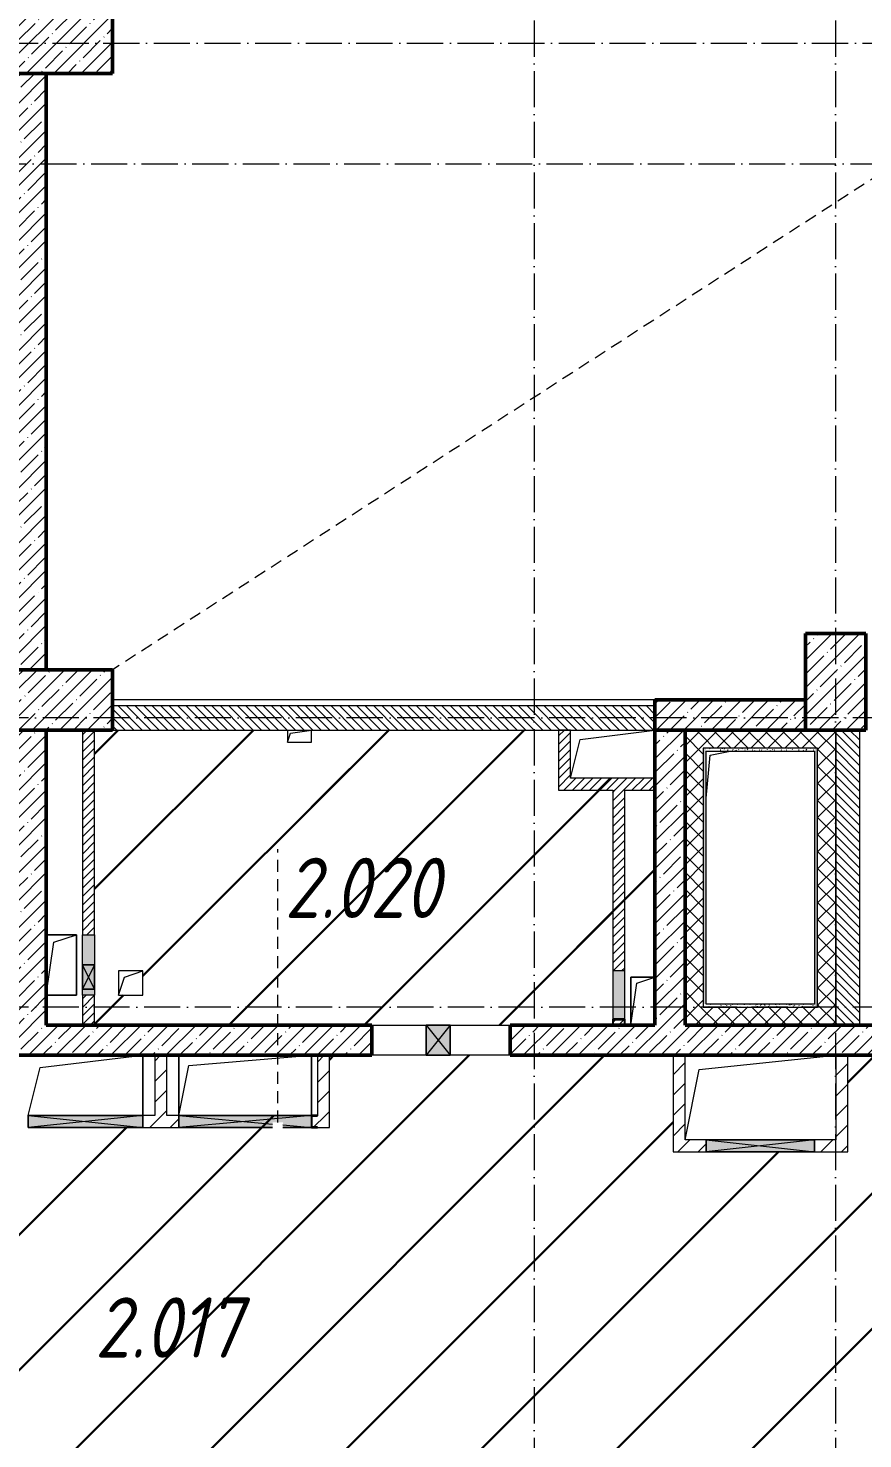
# Model space of a CAD drawing. Header units: millimetres. Extents: x -17017 to 628417, y -109036 to 199237.
# Drawn here: x 93560 to 100485, y 127712 to 139420 of the extents above; entities that cross this region are included whole.
import ezdxf

# ---------------------------------------------------------------- set-up
doc = ezdxf.new("R2010")
doc.units = ezdxf.units.MM
doc.linetypes.add('200_ШТРИХ_ш1п0_6_', pattern=[160, 100, -60])
doc.linetypes.add('50_200_ШТРИХ_1Т_ш5_п1_п1_', pattern=[700, 500, -100, 0, -100])
for name, color, linetype, lineweight in [('3.1) ЖБ окна 1.2 м', 102, 'Continuous', 30), ('A-DETL-____-OTLN-3', 7, '200_ШТРИХ_ш1п0_6_', 9), ('A-DETL-GENF-OTLN', 7, 'Continuous', 9), ('A-FLOR-____-OTLN', 7, 'Continuous', 9), ('A-GENM-____-MCUT', 7, 'Continuous', 25), ('A-GENM-____-OTLN', 7, 'Continuous', 9), ('A-GENM-____-OTLN-1', 7, 'Continuous', 25), ('A-GLAZ-____-OTLN', 7, 'Continuous', 9), ('A-WALL-____-MCUT', 7, 'Continuous', 13), ('A-WALL-____-MCUT-1', 7, 'Continuous', 9), ('A-WALL-____-MCUT-2', 7, 'Continuous', 50), ('A-WALL-____-OTLN', 7, 'Continuous', 9), ('A-WALL-____-PATT-1', 7, 'Continuous', 9), ('A-WALL-FNSH-MCUT-1', 7, 'Continuous', 9), ('S-COLS-____-MCUT', 7, 'Continuous', 50), ('S-COLS-____-OTLN', 7, 'Continuous', 9), ('S-GRID-____-OTLN-1', 7, '50_200_ШТРИХ_1Т_ш5_п1_п1_', 9), ('Марки помещений', 7, 'Continuous', 9), ('стяжа', 7, 'Continuous', 30)]:
    doc.layers.add(name, color=color, linetype=linetype, lineweight=lineweight)
for name, color, linetype, lineweight, true_color in [('A-DETL-GENF-OTLN-3', 9, 'Continuous', 9, 0x808080), ('A-DETL-GENF-OTLN-4', 9, '200_ШТРИХ_ш1п0_6_', 9, 0x808080), ('A-GLAZ-____-OTLN-1', 7, 'Continuous', 9, 0xc0c0c0), ('A-WALL-____-PATT-2', 7, 'Continuous', 9, 0x787878)]:
    doc.layers.add(name, color=color, linetype=linetype, lineweight=lineweight, true_color=true_color)
doc.styles.add('ISOCPEUR_I_2', font='isocpeui.ttf', dxfattribs={"width": 0.85, "height": 2.3})
pattern_1 = [(45, (43259.71, 63713.66), (-35.35534, 35.35534), [])]
pattern_2 = [(45, (43259.71, 63713.66), (-114.04925, 114.04925), []), (45, (43373.76, 63713.66), (-114.04925, 114.04925), [201.612, -40.322, 3.353, -36.97])]
pattern_3 = [(135, (43259.71, 63713.66), (-35.35534, -35.35534), [])]
pattern_4 = [(0, (43259.711, 63713.659), (81.28, 20.32), [3.353, -57.607, 3.353, -57.607, -325.12]), (0, (43259.711, 63713.659), (81.28, 20.32), [-121.92, 3.353, -118.567, 3.353, -57.607, -142.24]), (0, (43259.711, 63713.659), (81.28, 20.32), [-304.8, 3.353, -37.287, 3.353, -98.247]), (120, (43290.191, 63723.819), (-58.237636, 60.230545), [3.353, -57.607, 3.353, -57.607, -325.12]), (120, (43290.191, 63723.819), (-58.237636, 60.230545), [-121.92, 3.353, -118.567, 3.353, -57.607, -142.24]), (120, (43290.191, 63723.819), (-58.237636, 60.230545), [-304.8, 3.353, -37.287, 3.353, -98.247]), (240, (43300.351, 63764.459), (-23.042364, -80.550545), [3.353, -57.607, 3.353, -57.607, -325.12]), (240, (43300.351, 63764.459), (-23.042364, -80.550545), [-121.92, 3.353, -118.567, 3.353, -57.607, -142.24]), (240, (43300.351, 63764.459), (-23.042364, -80.550545), [-304.8, 3.353, -37.287, 3.353, -98.247])]
pattern_5 = [(45, (43259.71, 63713.66), (-70.71068, 70.71068), []), (135, (43259.71, 63713.66), (-70.71068, -70.71068), [])]
pattern_6 = [(45, (43259.71, 63713.66), (-84.85281, 84.85281), [])]

# ---------------------------------------------------------------- blocks, each defined once
blk = doc.blocks.new('BSC_Колонна _Прямоугольная - 500х800-V75-АР1_План отверстий 2 этажа в осях 1-64_Ю-ЯЯ')
at = {"layer": 'S-COLS-____-OTLN'}
h = blk.add_hatch(dxfattribs=at)
h.set_pattern_fill('FP_87', color=256, style=0, pattern_type=2)
h.set_pattern_definition([(315, (-75581.04, 50600), (114.04925, 114.04925), []), (315, (-75581.04, 50485.95), (114.04925, 114.04925), [201.613, -40.323, 3.353, -36.97])])
h.paths.add_polyline_path([(-250, -400), (250, -400), (250, 400), (-250, 400)], flags=0)
at = {"layer": 'S-COLS-____-MCUT'}
for p, q in [((250, 400), (-250, 400)), ((-250, 400), (-250, -400)), ((250, -400), (250, 400)), ((-250, -400), (250, -400))]:
    blk.add_line(p, q, dxfattribs=at)
blk = doc.blocks.new('BSC_Колонна _Прямоугольная - 500х800-V76-АР1_План отверстий 2 этажа в осях 1-64_Ю-ЯЯ')
at = {"layer": 'S-COLS-____-OTLN'}
h = blk.add_hatch(dxfattribs=at)
h.set_pattern_fill('FP_88', color=256, style=0, pattern_type=2)
h.set_pattern_definition([(315, (-70131.04, 50600), (114.04925, 114.04925), []), (315, (-70131.04, 50485.95), (114.04925, 114.04925), [201.613, -40.323, 3.353, -36.97])])
h.paths.add_polyline_path([(-250, -400), (250, -400), (250, 400), (-250, 400)], flags=0)
at = {"layer": 'S-COLS-____-MCUT'}
for p, q in [((250, 400), (-250, 400)), ((-250, 400), (-250, -400)), ((250, -400), (250, 400)), ((-250, -400), (250, -400))]:
    blk.add_line(p, q, dxfattribs=at)
blk = doc.blocks.new('BSC_Колонна _Прямоугольная - 500х800-V86-АР1_План отверстий 2 этажа в осях 1-64_Ю-ЯЯ')
at = {"layer": 'S-COLS-____-OTLN'}
h = blk.add_hatch(dxfattribs=at)
h.set_pattern_fill('FP_99', color=256, style=0, pattern_type=2)
h.set_pattern_definition([(225, (57000, 70281.04), (114.04925, -114.04925), []), (225, (56885.95, 70281.04), (114.04925, -114.04925), [201.613, -40.323, 3.353, -36.97])])
h.paths.add_polyline_path([(-250, 400), (-250, -400), (250, -400), (250, 400)], flags=0)
at = {"layer": 'S-COLS-____-MCUT'}
for p, q in [((250, 400), (-250, 400)), ((-250, 400), (-250, -400)), ((250, -400), (250, 400)), ((-250, -400), (250, -400))]:
    blk.add_line(p, q, dxfattribs=at)
blk = doc.blocks.new('AR_Отверстие Ниша - Лючок-32402213-АР1_План отверстий 2 этажа в осях 1-64_Ю-ЯЯ')
at = {"layer": 'A-GLAZ-____-OTLN'}
h = blk.add_hatch(color=256, dxfattribs=at)
h.paths.add_polyline_path([(250, 50), (200, 50), (200, -50), (250, -50)], flags=0)
h.paths.add_polyline_path([(0, 50), (-250, 50), (-250, -50), (0, -50)], flags=0)
for p, q in [((-250, 50), (0, 50)), ((-250, -50), (-250, 50)), ((200, 50), (250, 50)), ((250, 50), (250, -50)), ((0, -50), (-250, -50)), ((250, -50), (200, -50))]:
    blk.add_line(p, q, dxfattribs=at)
blk = doc.blocks.new('AR_Отверстие Ниша - Лючок-32404098-АР1_План отверстий 2 этажа в осях 1-64_Ю-ЯЯ')
at = {"layer": 'A-GLAZ-____-OTLN'}
blk.add_hatch(color=256, dxfattribs=at).paths.add_polyline_path([(200, -50), (200, 50), (-200, 50), (-200, -50)], flags=0)
for p, q in [((200, 50), (-200, 50)), ((-200, 50), (-200, -50)), ((-200, -50), (200, -50))]:
    blk.add_line(p, q, dxfattribs=at)
blk = doc.blocks.new('154_Фахверк_СКБ_Швеллер - Тип_100_3960_зеркало-29769493-АР1_План отверстий 2 этажа в осях 1-64_Ю-ЯЯ')
at = {"layer": 'A-GENM-____-MCUT'}
for p, q in [((175, 50), (125, 50)), ((125, 50), (125, -50)), ((128, 47), (175, 47)), ((128, -47), (128, 47)), ((175, 47), (175, 50)), ((125, -50), (175, -50)), ((175, -47), (128, -47)), ((175, -50), (175, -47))]:
    blk.add_line(p, q, dxfattribs=at)
blk = doc.blocks.new('AR_Отверстие прямоугольное _в стене_ - AR_Отверстие прямоугольное _в стене__ВК-32402182-АР1_План отверстий 2 этажа в осях 1-64_Ю-ЯЯ')
at = {"layer": 'A-GLAZ-____-OTLN'}
blk.add_hatch(color=256, dxfattribs=at).paths.add_polyline_path([(100, 50), (-100, 50), (-100, -50), (100, -50)], flags=0)
at = {"layer": 'A-DETL-GENF-OTLN'}
for p, q in [((-100, -50), (-100, 50)), ((-100, 50), (100, 50)), ((100, 50), (-100, -50)), ((-100, 50), (100, -50)), ((100, 50), (-100, 50)), ((-100, 50), (-100, -50)), ((100, 50), (100, -50)), ((100, -50), (100, 50)), ((100, -50), (-100, -50)), ((-100, -50), (100, -50))]:
    blk.add_line(p, q, dxfattribs=at)
blk = doc.blocks.new('AR_Отверстие прямоугольное _в плите_ - AR_Отверстие прямоугольное _в плите_-V157-АР1_План отверстий 2 этажа в осях 1-64_Ю-ЯЯ')
at = {"layer": 'A-GENM-____-OTLN'}
for p, q in [((125, 250), (-125, 250)), ((-63, 188), (125, 250)), ((125, -250), (125, 250)), ((-125, -250), (-63, 188)), ((-125, -250), (125, -250))]:
    blk.add_line(p, q, dxfattribs=at)
blk = doc.blocks.new('AR_Отверстие прямоугольное _в плите_ - AR_Отверстие прямоугольное _в плите_-30459207-АР1_План отверстий 2 этажа в осях 1-64_Ю-ЯЯ')
at = {"layer": 'A-GENM-____-OTLN'}
for p, q in [((100, 100), (-100, 100)), ((-100, 100), (-100, -100)), ((-100, -100), (-50, 50)), ((-50, 50), (100, 100)), ((100, -100), (100, 100)), ((-100, -100), (100, -100))]:
    blk.add_line(p, q, dxfattribs=at)
blk = doc.blocks.new('AR_Отверстие прямоугольное _в плите_ - AR_Отверстие прямоугольное _в плите_-V161-АР1_План отверстий 2 этажа в осях 1-64_Ю-ЯЯ')
at = {"layer": 'A-GENM-____-OTLN'}
for p, q in [((100, 200), (-100, 200)), ((-100, 200), (-100, -200)), ((-100, -200), (-50, 150)), ((-50, 150), (100, 200))]:
    blk.add_line(p, q, dxfattribs=at)
blk = doc.blocks.new('AR_Отверстие прямоугольное _в плите_ - AR_Отверстие прямоугольное _в плите_-V176-АР1_План отверстий 2 этажа в осях 1-64_Ю-ЯЯ')
at = {"layer": 'A-GENM-____-OTLN'}
for p, q in [((-100, 50), (-100, -50)), ((-100, -50), (-75, 25)), ((-75, 25), (100, 50)), ((100, -50), (100, 50)), ((-100, -50), (100, -50))]:
    blk.add_line(p, q, dxfattribs=at)
blk = doc.blocks.new('AR_Отверстие прямоугольное _в плите_ - AR_Отверстие прямоугольное _в плите_-30552508-АР1_План отверстий 2 этажа в осях 1-64_Ю-ЯЯ')
at = {"layer": 'A-GENM-____-OTLN'}
for p, q in [((-550, 250), (-550, -250)), ((-467, 167), (550, 250)), ((550, -250), (550, 250)), ((-550, -250), (-467, 167))]:
    blk.add_line(p, q, dxfattribs=at)
blk = doc.blocks.new('AR_Отверстие прямоугольное _в плите_ - AR_Отверстие прямоугольное _в плите_-30552516-АР1_План отверстий 2 этажа в осях 1-64_Ю-ЯЯ')
at = {"layer": 'A-GENM-____-OTLN'}
for p, q in [((-450, 658), (-417, 1017)), ((-417, 1017), (-250, 1050))]:
    blk.add_line(p, q, dxfattribs=at)
blk = doc.blocks.new('AR_Отверстие прямоугольное _в плите_ - AR_Отверстие прямоугольное _в плите_-30552779-АР1_План отверстий 2 этажа в осях 1-64_Ю-ЯЯ')
at = {"layer": 'A-GENM-____-OTLN'}
for p, q in [((-508, 233), (625, 350)), ((-625, -350), (-508, 233))]:
    blk.add_line(p, q, dxfattribs=at)
blk = doc.blocks.new('AR_Отверстие прямоугольное _в плите_ - AR_Отверстие прямоугольное _в плите_-30552525-АР1_План отверстий 2 этажа в осях 1-64_Ю-ЯЯ')
at = {"layer": 'A-GENM-____-OTLN'}
for p, q in [((-350, -200), (-270, 120)), ((-270, 120), (350, 200))]:
    blk.add_line(p, q, dxfattribs=at)
blk = doc.blocks.new('AR_Отверстие прямоугольное _в стене__БезПР - AR_Отверстие прямоугольное _в стене__БезПР-30578456-АР1_План отверстий 2 этажа в осях 1-64_Ю-ЯЯ')
at = {"layer": 'A-GLAZ-____-OTLN-1'}
blk.add_hatch(color=256, dxfattribs=at).paths.add_polyline_path([(100, -125), (100, 125), (-100, 125), (-100, -125)], flags=0)
at = {"layer": 'A-DETL-GENF-OTLN'}
for p, q in [((-100, -125), (-100, 125)), ((-100, 125), (100, 125)), ((100, 125), (-100, -125)), ((-100, 125), (100, -125)), ((100, 125), (-100, 125)), ((-100, 125), (-100, -125)), ((100, 125), (100, -125)), ((100, -125), (100, 125)), ((100, -125), (-100, -125)), ((-100, -125), (100, -125))]:
    blk.add_line(p, q, dxfattribs=at)
at = {"layer": 'A-GLAZ-____-OTLN'}
blk.add_line((100, 125), (-100, 125), dxfattribs=at)
blk = doc.blocks.new('AR_Отверстие прямоугольное _в плите_ - AR_Отверстие прямоугольное _в плите_-30552717-АР1_План отверстий 2 этажа в осях 1-64_Ю-ЯЯ')
at = {"layer": 'A-GENM-____-OTLN'}
for p, q in [((-375, 150), (475, 250)), ((475, -250), (475, 250)), ((-475, -250), (-375, 150))]:
    blk.add_line(p, q, dxfattribs=at)
blk = doc.blocks.new('AR_Отверстие прямоугольное _в стене__БезПР - AR_Отверстие прямоугольное _в стене__БезПР-36428360-АР1_План отверстий 2 этажа в осях 1-64_Ю-ЯЯ')
at = {"layer": 'A-GLAZ-____-OTLN'}
blk.add_hatch(color=256, dxfattribs=at).paths.add_polyline_path([(450, -50), (450, 50), (-450, 50), (-450, -50), (170, -50)], flags=0)
at = {"layer": 'A-DETL-GENF-OTLN'}
for p, q in [((-450, -50), (-450, 50)), ((-450, 50), (450, 50)), ((450, 50), (-450, -50)), ((-450, 50), (450, -50)), ((450, 50), (-450, 50)), ((-450, 50), (-450, -50)), ((450, 50), (450, -50)), ((450, -50), (450, 50)), ((450, -50), (-450, -50)), ((-450, -50), (450, -50))]:
    blk.add_line(p, q, dxfattribs=at)
at = {"layer": 'A-GLAZ-____-OTLN'}
blk.add_line((450, 50), (-450, 50), dxfattribs=at)
blk = doc.blocks.new('AR_Отверстие прямоугольное _в стене__БезПР - AR_Отверстие прямоугольное _в стене__БезПР-36428547-АР1_План отверстий 2 этажа в осях 1-64_Ю-ЯЯ')
at = {"layer": 'A-GLAZ-____-OTLN'}
blk.add_hatch(color=256, dxfattribs=at).paths.add_polyline_path([(475, -50), (475, 50), (-475, 50), (-475, -50)], flags=0)
at = {"layer": 'A-DETL-GENF-OTLN'}
for p, q in [((-475, -50), (-475, 50)), ((-475, 50), (475, 50)), ((475, 50), (-475, -50)), ((-475, 50), (475, -50)), ((475, 50), (-475, 50)), ((-475, 50), (-475, -50)), ((475, 50), (475, -50)), ((475, -50), (475, 50)), ((475, -50), (-475, -50)), ((-475, -50), (475, -50))]:
    blk.add_line(p, q, dxfattribs=at)
at = {"layer": 'A-GLAZ-____-OTLN'}
blk.add_line((475, 50), (-475, 50), dxfattribs=at)
blk = doc.blocks.new('154_Фахверк_СКБ_Швеллер - Тип_100_3960_зеркало-V205-АР1_План отверстий 2 этажа в осях 1-64_Ю-ЯЯ')
at = {"layer": 'A-GENM-____-MCUT'}
for p, q in [((175, 50), (125, 50)), ((128, 47), (175, 47)), ((128, -47), (128, 47)), ((175, 47), (175, 50)), ((125, -50), (175, -50)), ((175, -47), (128, -47)), ((175, -50), (175, -47))]:
    blk.add_line(p, q, dxfattribs=at)
blk = doc.blocks.new('AR_Отверстие прямоугольное _в стене_ - AR_Отверстие прямоугольное _в стене__ОВ-36926784-АР1_План отверстий 2 этажа в осях 1-64_Ю-ЯЯ')
at = {"layer": 'A-GLAZ-____-OTLN'}
blk.add_hatch(color=256, dxfattribs=at).paths.add_polyline_path([(227, -50), (227, -7), (313, -7), (313, -50), (550, -50), (550, 50), (-550, 50), (-550, -50)], flags=0)
at = {"layer": 'A-DETL-GENF-OTLN'}
for p, q in [((-550, -50), (-550, 50)), ((-550, 50), (550, 50)), ((550, 50), (-550, -50)), ((-550, 50), (227, -21)), ((550, 50), (-550, 50)), ((-550, 50), (-550, -50)), ((550, 50), (550, -50)), ((550, -50), (550, 50)), ((227, -50), (-550, -50)), ((-550, -50), (227, -50)), ((313, -28), (550, -50)), ((550, -50), (313, -50)), ((313, -50), (550, -50))]:
    blk.add_line(p, q, dxfattribs=at)
blk = doc.blocks.new('DET_L_Имитация разреза_ISO2-5 - Вправо-29863948-АР1_План отверстий 2 этажа в осях 1-64_Ю-ЯЯ')
at = {"layer": 'A-DETL-GENF-OTLN-4'}
blk.add_line((143, 0), (2410, 0), dxfattribs=at)
blk = doc.blocks.new('2этаж')
at = {"layer": 'S-GRID-____-OTLN-1', "color": 251, "ltscale": 0.6, "true_color": 0x636466}
for p, q in [((38908.3, 549908.8), (38908.3, 511907.5)), ((41408.3, 549908.8), (41408.3, 511907.5)), ((33650.4, 534597), (88482.7, 534597)), ((18845.8, 533597), (88482.7, 533597)), ((88482.7, 528997), (33650.4, 528997)), ((88482.7, 526597), (-20260.4, 526597))]:
    blk.add_line(p, q, dxfattribs=at)

msp = doc.modelspace()

# ---------------------------------------------------------------- hatches: boundary and pattern name
at = {"layer": 'A-WALL-____-PATT-1'}
h = msp.add_hatch(dxfattribs=at)
h.set_pattern_fill('FP_13', color=256, style=0, pattern_type=2)
h.set_pattern_definition(pattern_2)
h.paths.add_polyline_path([(93710, 134095), (93710, 139045), (93460, 139045), (93460, 134095)], flags=0)
h = msp.add_hatch(dxfattribs=at)
h.set_pattern_fill('FP_13', color=256, style=0, pattern_type=2)
h.set_pattern_definition(pattern_2)
h.paths.add_polyline_path([(98760, 133595), (100010, 133595), (100010, 133845), (98760, 133845)], flags=0)
h = msp.add_hatch(dxfattribs=at)
h.set_pattern_fill('FP_6', color=256, style=0, pattern_type=2)
h.set_pattern_definition(pattern_3)
h.paths.add_polyline_path([(98760, 133595), (98760, 133795), (94260, 133795), (94260, 133595), (98037, 133595)], flags=0)
h = msp.add_hatch(dxfattribs=at)
h.set_pattern_fill('FP_13', color=256, style=0, pattern_type=2)
h.set_pattern_definition(pattern_2)
h.paths.add_polyline_path([(93710, 130895), (93710, 133595), (93460, 133595), (93460, 130895), (93618, 130895)], flags=0)
h = msp.add_hatch(dxfattribs=at)
h.set_pattern_fill('FP_5', color=256, style=0, pattern_type=2)
h.set_pattern_definition(pattern_1)
h.paths.add_polyline_path([(94110, 131145), (94110, 131395), (94010, 131395), (94010, 131145)], flags=0)
h.paths.add_polyline_path([(94010, 131895), (94110, 131895), (94110, 133595), (94010, 133595), (94010, 132239)], flags=0)
h = msp.add_hatch(dxfattribs=at)
h.set_pattern_fill('FP_5', color=256, style=0, pattern_type=2)
h.set_pattern_definition(pattern_1)
h.paths.add_polyline_path([(97960, 133095), (98060, 133095), (98060, 133595), (97960, 133595)], flags=0)
h = msp.add_hatch(dxfattribs=at)
h.set_pattern_fill('FP_13', color=256, style=0, pattern_type=2)
h.set_pattern_definition(pattern_2)
h.paths.add_polyline_path([(99010, 131145), (99010, 133595), (98760, 133595), (98760, 131145)], flags=0)
h = msp.add_hatch(dxfattribs=at)
h.set_pattern_fill('FP_1', color=256, style=0, pattern_type=2)
h.set_pattern_definition(pattern_5)
h.paths.add_polyline_path([(99010, 131295), (99160, 131295), (99160, 133595), (99010, 133595), (99010, 131320)], flags=0)
h = msp.add_hatch(dxfattribs=at)
h.set_pattern_fill('FP_1', color=256, style=0, pattern_type=2)
h.set_pattern_definition(pattern_5)
h.paths.add_polyline_path([(99805, 133445), (100110, 133445), (100110, 133595), (99160, 133595), (99160, 133445), (99185, 133445)], flags=0)
h = msp.add_hatch(dxfattribs=at)
h.set_pattern_fill('FP_1', color=256, style=0, pattern_type=2)
h.set_pattern_definition(pattern_5)
h.paths.add_polyline_path([(100110, 131145), (100260, 131145), (100260, 133595), (100110, 133595), (100110, 131295)], flags=0)
h = msp.add_hatch(dxfattribs=at)
h.set_pattern_fill('FP_6', color=256, style=0, pattern_type=2)
h.set_pattern_definition(pattern_3)
h.paths.add_polyline_path([(100460, 131145), (100460, 133595), (100260, 133595), (100260, 131145)], flags=0)
h = msp.add_hatch(dxfattribs=at)
h.set_pattern_fill('FP_5', color=256, style=0, pattern_type=2)
h.set_pattern_definition(pattern_1)
h.paths.add_polyline_path([(98510, 133095), (98760, 133095), (98760, 133195), (98060, 133195), (98060, 133095), (98410, 133095)], flags=0)
h = msp.add_hatch(dxfattribs=at)
h.set_pattern_fill('FP_5', color=256, style=0, pattern_type=2)
h.set_pattern_definition(pattern_1)
h.paths.add_polyline_path([(98507, 131145), (98507, 131192), (98413, 131192), (98413, 131145), (98460, 131145)], flags=0)
h.paths.add_polyline_path([(98510, 131595), (98510, 133095), (98410, 133095), (98410, 131595)], flags=0)
h = msp.add_hatch(dxfattribs=at)
h.set_pattern_fill('FP_1', color=256, style=0, pattern_type=2)
h.set_pattern_definition(pattern_5)
h.paths.add_polyline_path([(100085, 131145), (100110, 131145), (100110, 131295), (99010, 131295), (99010, 131145), (99805, 131145)], flags=0)
h = msp.add_hatch(dxfattribs=at)
h.set_pattern_fill('FP_13', color=256, style=0, pattern_type=2)
h.set_pattern_definition(pattern_2)
h.paths.add_polyline_path([(100460, 130895), (100460, 131145), (97560, 131145), (97560, 130895), (99805, 130895)], flags=0)
h.paths.add_polyline_path([(96270, 130895), (96410, 130895), (96410, 131145), (93710, 131145), (93710, 130895), (96060, 130895)], flags=0)
h = msp.add_hatch(dxfattribs=at)
h.set_pattern_fill('FP_13', color=256, style=0, pattern_type=2)
h.set_pattern_definition(pattern_2)
h.paths.add_polyline_path([(106510, 130895), (106510, 131145), (105210, 131145), (105210, 130895), (106260, 130895)], flags=0)
h.paths.add_polyline_path([(104210, 130895), (104210, 131145), (103210, 131145), (103210, 130895), (103340, 130895)], flags=0)
h.paths.add_polyline_path([(100810, 130895), (102060, 130895), (102060, 131145), (100460, 131145), (100460, 130895)], flags=0)
h = msp.add_hatch(dxfattribs=at)
h.set_pattern_fill('FP_4', color=256, style=0, pattern_type=2)
h.set_pattern_definition(pattern_6)
h.paths.add_polyline_path([(94710, 130395), (94710, 130895), (94610, 130895), (94610, 130395)], flags=0)
h = msp.add_hatch(dxfattribs=at)
h.set_pattern_fill('FP_4', color=256, style=0, pattern_type=2)
h.set_pattern_definition(pattern_6)
h.paths.add_polyline_path([(96060, 130395), (96060, 130895), (95960, 130895), (95960, 130395)], flags=0)
h = msp.add_hatch(dxfattribs=at)
h.set_pattern_fill('FP_4', color=256, style=0, pattern_type=2)
h.set_pattern_definition(pattern_6)
h.paths.add_polyline_path([(99010, 130095), (99010, 130895), (98910, 130895), (98910, 130095)], flags=0)
h = msp.add_hatch(dxfattribs=at)
h.set_pattern_fill('FP_4', color=256, style=0, pattern_type=2)
h.set_pattern_definition(pattern_6)
h.paths.add_polyline_path([(100360, 130195), (100360, 130895), (100260, 130895), (100260, 130195)], flags=0)
h = msp.add_hatch(dxfattribs=at)
h.set_pattern_fill('FP_4', color=256, style=0, pattern_type=2)
h.set_pattern_definition(pattern_6)
h.paths.add_polyline_path([(96060, 130295), (96060, 130395), (95960, 130395), (95960, 130392), (95913, 130392), (95913, 130298), (95960, 130298), (95960, 130295)], flags=0)
h.paths.add_polyline_path([(94810, 130295), (94810, 130395), (94510, 130395), (94510, 130295)], flags=0)
h = msp.add_hatch(dxfattribs=at)
h.set_pattern_fill('FP_4', color=256, style=0, pattern_type=2)
h.set_pattern_definition(pattern_6)
h.paths.add_polyline_path([(100360, 130095), (100360, 130195), (100085, 130195), (100085, 130095)], flags=0)
h.paths.add_polyline_path([(99010, 130095), (99185, 130095), (99185, 130195), (99010, 130195)], flags=0)
at = {"layer": 'A-WALL-____-PATT-2'}
h = msp.add_hatch(dxfattribs=at)
h.set_pattern_fill('FP_164', color=256, style=0, pattern_type=2)
h.set_pattern_definition(pattern_4)
h.paths.add_polyline_path([(99160, 131320), (99185, 131320), (99185, 133445), (99160, 133445), (99160, 132239)], flags=0)
h = msp.add_hatch(dxfattribs=at)
h.set_pattern_fill('FP_164', color=256, style=0, pattern_type=2)
h.set_pattern_definition(pattern_4)
h.paths.add_polyline_path([(99185, 133420), (100085, 133420), (100085, 133445), (99185, 133445)], flags=0)
h = msp.add_hatch(dxfattribs=at)
h.set_pattern_fill('FP_164', color=256, style=0, pattern_type=2)
h.set_pattern_definition(pattern_4)
h.paths.add_polyline_path([(100085, 131295), (100110, 131295), (100110, 133445), (100085, 133445), (100085, 131320)], flags=0)
h = msp.add_hatch(dxfattribs=at)
h.set_pattern_fill('FP_164', color=256, style=0, pattern_type=2)
h.set_pattern_definition(pattern_4)
h.paths.add_polyline_path([(100085, 131295), (100085, 131320), (99160, 131320), (99160, 131295), (99805, 131295)], flags=0)
at = {"layer": 'стяжа'}
h = msp.add_hatch(dxfattribs=at)
h.set_pattern_fill('ANSI31', color=5, scale=250)
h.paths.add_polyline_path([(117700, 133595), (117160, 133595), (112460, 133595), (111960, 133595), (111760, 133595), (111760, 133145), (111534, 133145), (111534, 133139), (111086, 133139), (110960, 133145), (110960, 133595), (107510, 133595), (107510, 133095), (107010, 133095), (107010, 131395), (107510, 131395), (107510, 130895), (107010, 130895), (106510, 130895), (105210, 130895), (104210, 130895), (103210, 130895), (102711, 130895), (102511, 130895), (102060, 130895), (100360, 130895), (100360, 130095), (100085, 130095), (99185, 130095), (98910, 130095), (98910, 130895), (97560, 130895), (97061, 130895), (96861, 130895), (96410, 130895), (96060, 130895), (96060, 130295), (95960, 130295), (95910, 130295), (95910, 130395), (94810, 130395), (94810, 130295), (94510, 130295), (93560, 130295), (93460, 130295), (93460, 130895), (93460, 131145), (93260, 131145), (93260, 131245), (90810, 131245), (89010, 131245), (89010, 130995), (88760, 130995), (88760, 126895), (89010, 126895), (89335, 126895), (89335, 126901), (89410, 126901), (89845, 126895), (90695, 126895), (91035, 126895), (91035, 126901), (91104, 126901), (91110, 126901), (91185, 126901), (91510, 126895), (92010, 126895), (93635, 126895), (93635, 126901), (93710, 126901), (93716, 126901), (93785, 126901), (93870, 126895), (94270, 126895), (94410, 126895), (94410, 126901), (94485, 126901), (94635, 126895), (94635, 126901), (94710, 126901), (94890, 126895), (95190, 126895), (95410, 126895), (95410, 126901), (95485, 126901), (95635, 126895), (95635, 126901), (95710, 126901), (96410, 126895), (96410, 126901), (96485, 126901), (96635, 126895), (96635, 126901), (96710, 126901), (97410, 126895), (97410, 126901), (97510, 126901), (97510, 126895), (98010, 126895), (98335, 126895), (98335, 126901), (98410, 126901), (98760, 126895), (99610, 126895), (100035, 126895), (100035, 126901), (100104, 126901), (100110, 126901), (100185, 126901), (100510, 126895), (101010, 126895), (101510, 126895), (102010, 126895), (103735, 126895), (103735, 126901), (103810, 126901), (103816, 126901), (103840, 126895), (103810, 126895), (103810, 126855), (103815, 126855), (103815, 126695), (105610, 126695), (105610, 126764), (105610, 126826), (105610, 126901), (105685, 126901), (106510, 126895), (107010, 126895), (107535, 126895), (107535, 126901), (107610, 126901), (107616, 126901), (107685, 126901), (108335, 126895), (108585, 126895), (108685, 126895), (108685, 126901), (108754, 126901), (108760, 126901), (108835, 126901), (109960, 126895), (110410, 126895), (112010, 126895), (112510, 126895), (114835, 126895), (114835, 126901), (114910, 126901), (114916, 126901), (114985, 126901), (116510, 126895), (116510, 126901), (116585, 126901), (117700, 126897)])
h.paths.add_polyline_path([(111960, 130895), (111960, 131395), (112460, 131395), (112460, 130895)], flags=16)
h.paths.add_polyline_path([(113310, 124995), (113304, 124995), (113304, 125070), (113310, 126695), (112510, 126695), (112510, 126645), (112010, 126645), (110410, 126645), (110210, 126645), (110210, 119395), (110210, 119145), (111210, 119145), (112260, 119145), (112260, 120995), (112260, 122545), (112260, 122795), (113310, 122795), (113310, 123320), (113304, 123320), (113304, 123395)])
h.paths.add_polyline_path([(117710, 126695), (116585, 126695), (116585, 126689), (116510, 126689), (114985, 126693), (114985, 126689), (114916, 126689), (114910, 126689), (114835, 126689), (114310, 126691), (114310, 126620), (114310, 125770), (114310, 125195), (114210, 125195), (114160, 125195), (113710, 125195), (113660, 125195), (113510, 125195), (113510, 125070), (113516, 125070), (113516, 124995), (113510, 123395), (113516, 123395), (113516, 123320), (113510, 122795), (117710, 122795)])
h = msp.add_hatch(dxfattribs=at)
h.set_pattern_fill('ANSI31', color=5, scale=250)
h.paths.add_polyline_path([(98410, 133095), (97960, 133095), (97960, 133595), (95910, 133595), (95910, 133495), (95710, 133495), (95710, 133595), (94260, 133595), (94110, 133595), (94110, 131895), (94110, 131645), (94110, 131445), (94110, 131395), (94110, 131145), (96410, 131145), (96861, 131145), (97061, 131145), (97560, 131145), (98410, 131145), (98410, 131195), (98410, 131595)])
h.paths.add_polyline_path([(94510, 131595), (94510, 131395), (94310, 131395), (94310, 131595)], flags=16)
h = msp.add_hatch(dxfattribs=at)
h.set_pattern_fill('ANSI31', color=5, scale=250)
h.paths.add_polyline_path([(106160, 132895), (103560, 132895), (103560, 131145), (104210, 131145), (105210, 131145), (106160, 131145), (106160, 131195), (106160, 131595)])
h.paths.add_polyline_path([(103460, 133295), (103210, 133295), (103010, 133295), (100910, 133295), (100910, 132445), (100910, 132245), (100910, 131595), (100910, 131195), (100910, 131145), (102060, 131145), (102511, 131145), (102711, 131145), (103210, 131145), (103460, 131145)])
h.paths.add_polyline_path([(101210, 132245), (101010, 132245), (101010, 132445), (101210, 132445)], flags=16)
h.paths.add_polyline_path([(97960, 133095), (97637, 131320), (97960, 131320), (97960, 133595), (95910, 133595), (95910, 132334), (96861, 131145), (97061, 131145), (98288, 133095)])
h.paths.add_polyline_path([(98560, 131545), (98760, 131545), (98760, 133195), (98060, 133195), (98060, 133595), (97960, 133595), (97960, 133095), (98288, 133095), (97960, 132573), (97960, 131320), (97637, 131320), (97826, 132361), (97061, 131145), (97560, 131145), (98410, 131145), (98507, 131145), (98560, 131145)])
h.paths.add_polyline_path([(98410, 131595), (98510, 131595), (98510, 131192), (98410, 131192)], flags=16)

# ---------------------------------------------------------------- linework, layer by layer
at = {"layer": 'A-DETL-____-OTLN-3'}
msp.add_line((117160, 148895), (94260, 134095), dxfattribs=at)
at = {"layer": 'A-FLOR-____-OTLN'}
for p, q in [((98760, 133845), (94260, 133845)), ((93710, 131895), (93960, 131895)), ((93960, 131895), (93960, 131395)), ((98560, 131545), (98760, 131545)), ((98560, 131145), (98560, 131545)), ((93960, 131395), (93710, 131395)), ((94510, 130895), (94510, 130395)), ((94810, 130395), (94810, 130895)), ((95910, 130895), (95910, 130395))]:
    msp.add_line(p, q, dxfattribs=at)
at = {"layer": 'A-WALL-____-MCUT'}
for p, q in [((98760, 133795), (94260, 133795)), ((94260, 133595), (98760, 133595)), ((100260, 133595), (100260, 131145)), ((100460, 131145), (100460, 133595))]:
    msp.add_line(p, q, dxfattribs=at)
at = {"layer": 'A-WALL-____-MCUT-1'}
for p, q in [((100260, 131145), (100260, 133595)), ((99160, 133445), (99160, 131295)), ((100110, 133445), (99160, 133445)), ((100110, 131295), (100110, 133445)), ((99160, 131295), (100110, 131295))]:
    msp.add_line(p, q, dxfattribs=at)
at = {"layer": 'A-WALL-____-MCUT-2'}
for p, q in [((93710, 134095), (93710, 139045)), ((100010, 133845), (98760, 133845)), ((98760, 133845), (98760, 133595)), ((93710, 131145), (93710, 133595)), ((98760, 133595), (98760, 131145)), ((98760, 133595), (100010, 133595)), ((99010, 131145), (99010, 133595)), ((96410, 131145), (93710, 131145)), ((96410, 130895), (96410, 131145)), ((98410, 131145), (97560, 131145)), ((97560, 131145), (97560, 130895)), ((98507, 131145), (98413, 131145)), ((98760, 131145), (98510, 131145)), ((100810, 131145), (99010, 131145)), ((93460, 130895), (96410, 130895)), ((97560, 130895), (102060, 130895))]:
    msp.add_line(p, q, dxfattribs=at)
at = {"layer": 'A-WALL-____-OTLN'}
for p, q in [((96410, 131145), (96861, 131145)), ((97061, 131145), (97560, 131145)), ((96861, 130895), (96410, 130895)), ((97560, 130895), (97061, 130895))]:
    msp.add_line(p, q, dxfattribs=at)
at = {"layer": 'A-WALL-FNSH-MCUT-1'}
for p, q in [((94010, 133595), (94010, 131895)), ((94110, 131895), (94110, 133595)), ((97960, 133595), (97960, 133095)), ((98060, 133595), (97960, 133595)), ((98060, 133195), (98060, 133595)), ((99185, 131320), (99185, 133420)), ((99185, 133420), (100085, 133420)), ((100085, 133420), (100085, 131320)), ((98760, 133195), (98060, 133195)), ((97960, 133095), (98410, 133095)), ((98410, 133095), (98410, 131595)), ((98510, 131595), (98510, 133095)), ((98510, 133095), (98760, 133095)), ((94010, 131395), (94010, 131145)), ((94110, 131145), (94110, 131395)), ((100085, 131320), (99185, 131320)), ((94610, 130895), (94610, 130395)), ((94710, 130395), (94710, 130895)), ((95960, 130895), (95960, 130395)), ((96060, 130295), (96060, 130895)), ((98910, 130895), (98910, 130095)), ((99010, 130195), (99010, 130895)), ((100260, 130895), (100260, 130195)), ((100360, 130095), (100360, 130895)), ((94610, 130395), (94510, 130395)), ((94810, 130395), (94710, 130395)), ((94510, 130295), (94810, 130295)), ((95960, 130295), (96060, 130295)), ((99185, 130195), (99010, 130195)), ((100260, 130195), (100085, 130195)), ((98910, 130095), (99185, 130095)), ((100085, 130095), (100360, 130095))]:
    msp.add_line(p, q, dxfattribs=at)

# ---------------------------------------------------------------- block references
at = {"layer": '3.1) ЖБ окна 1.2 м'}
msp.add_blockref('2этаж', (58851, -395302), dxfattribs=at)
at = {"layer": 'A-DETL-GENF-OTLN-3', "rotation": 90.00000000000072}
msp.add_blockref('DET_L_Имитация разреза_ISO2-5 - Вправо-29863948-АР1_План отверстий 2 этажа в осях 1-64_Ю-ЯЯ', (95630, 130195), dxfattribs=at)
at = {"layer": 'A-GENM-____-OTLN'}
for name, p in [('AR_Отверстие прямоугольное _в плите_ - AR_Отверстие прямоугольное _в плите_-V176-АР1_План отверстий 2 этажа в осях 1-64_Ю-ЯЯ', (95810, 133545)), ('AR_Отверстие прямоугольное _в плите_ - AR_Отверстие прямоугольное _в плите_-30552525-АР1_План отверстий 2 этажа в осях 1-64_Ю-ЯЯ', (98410, 133395)), ('AR_Отверстие прямоугольное _в плите_ - AR_Отверстие прямоугольное _в плите_-30552516-АР1_План отверстий 2 этажа в осях 1-64_Ю-ЯЯ', (99635, 132370)), ('AR_Отверстие прямоугольное _в плите_ - AR_Отверстие прямоугольное _в плите_-V157-АР1_План отверстий 2 этажа в осях 1-64_Ю-ЯЯ', (93835, 131645)), ('AR_Отверстие прямоугольное _в плите_ - AR_Отверстие прямоугольное _в плите_-30459207-АР1_План отверстий 2 этажа в осях 1-64_Ю-ЯЯ', (94410, 131495)), ('AR_Отверстие прямоугольное _в плите_ - AR_Отверстие прямоугольное _в плите_-V161-АР1_План отверстий 2 этажа в осях 1-64_Ю-ЯЯ', (98660, 131345)), ('AR_Отверстие прямоугольное _в плите_ - AR_Отверстие прямоугольное _в плите_-30552717-АР1_План отверстий 2 этажа в осях 1-64_Ю-ЯЯ', (94035, 130645)), ('AR_Отверстие прямоугольное _в плите_ - AR_Отверстие прямоугольное _в плите_-30552508-АР1_План отверстий 2 этажа в осях 1-64_Ю-ЯЯ', (95360, 130645)), ('AR_Отверстие прямоугольное _в плите_ - AR_Отверстие прямоугольное _в плите_-30552779-АР1_План отверстий 2 этажа в осях 1-64_Ю-ЯЯ', (99635, 130545))]:
    msp.add_blockref(name, p, dxfattribs=at)
at = {"layer": 'A-GENM-____-OTLN-1', "rotation": 270}
msp.add_blockref('154_Фахверк_СКБ_Швеллер - Тип_100_3960_зеркало-29769493-АР1_План отверстий 2 этажа в осях 1-64_Ю-ЯЯ', (98460, 131320), dxfattribs=at)
at = {"layer": 'A-GENM-____-OTLN-1'}
msp.add_blockref('154_Фахверк_СКБ_Швеллер - Тип_100_3960_зеркало-V205-АР1_План отверстий 2 этажа в осях 1-64_Ю-ЯЯ', (95785, 130345), dxfattribs=at)
at = {"layer": 'A-GLAZ-____-OTLN', "rotation": 270}
for name, p in [('AR_Отверстие Ниша - Лючок-32402213-АР1_План отверстий 2 этажа в осях 1-64_Ю-ЯЯ', (94060, 131645)), ('AR_Отверстие прямоугольное _в стене_ - AR_Отверстие прямоугольное _в стене__ВК-32402182-АР1_План отверстий 2 этажа в осях 1-64_Ю-ЯЯ', (94060, 131545)), ('AR_Отверстие Ниша - Лючок-32404098-АР1_План отверстий 2 этажа в осях 1-64_Ю-ЯЯ', (98460, 131395))]:
    msp.add_blockref(name, p, dxfattribs=at)
at = {"layer": 'A-GLAZ-____-OTLN'}
for name, p in [('AR_Отверстие прямоугольное _в стене__БезПР - AR_Отверстие прямоугольное _в стене__БезПР-30578456-АР1_План отверстий 2 этажа в осях 1-64_Ю-ЯЯ', (96961, 131020)), ('AR_Отверстие прямоугольное _в стене__БезПР - AR_Отверстие прямоугольное _в стене__БезПР-36428547-АР1_План отверстий 2 этажа в осях 1-64_Ю-ЯЯ', (94035, 130345)), ('AR_Отверстие прямоугольное _в стене_ - AR_Отверстие прямоугольное _в стене__ОВ-36926784-АР1_План отверстий 2 этажа в осях 1-64_Ю-ЯЯ', (95360, 130345)), ('AR_Отверстие прямоугольное _в стене__БезПР - AR_Отверстие прямоугольное _в стене__БезПР-36428360-АР1_План отверстий 2 этажа в осях 1-64_Ю-ЯЯ', (99635, 130145))]:
    msp.add_blockref(name, p, dxfattribs=at)
at = {"layer": 'S-COLS-____-OTLN'}
for name, p, rotation in [('BSC_Колонна _Прямоугольная - 500х800-V75-АР1_План отверстий 2 этажа в осях 1-64_Ю-ЯЯ', (93860, 139295), 89.9999999999999), ('BSC_Колонна _Прямоугольная - 500х800-V86-АР1_План отверстий 2 этажа в осях 1-64_Ю-ЯЯ', (100260, 133995), 180), ('BSC_Колонна _Прямоугольная - 500х800-V76-АР1_План отверстий 2 этажа в осях 1-64_Ю-ЯЯ', (93860, 133845), 89.9999999999999)]:
    msp.add_blockref(name, p, dxfattribs=dict(at, rotation=rotation))

# ---------------------------------------------------------------- texts
at = {"layer": 'Марки помещений', "char_height": 500, "attachment_point": 1, "style": 'ISOCPEUR_I_2'}
for s, insert, width in [('2.020', (95687, 132535), 785.65), ('2.017', (94113, 128886), 737.55)]:
    msp.add_mtext(s, dxfattribs=dict(at, insert=insert, width=width))

doc.saveas('drawing.dxf')
